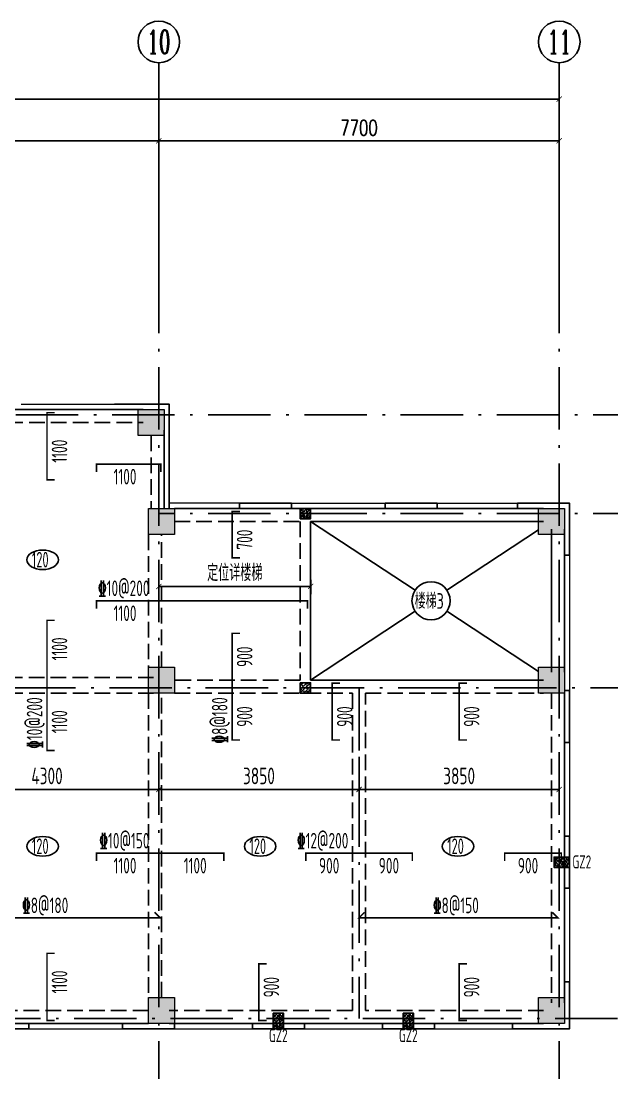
# Model space of a CAD drawing. Extents: x 169490 to 7584583, y -2399407 to 1374371.
# Drawn here: x 669546 to 680910, y 659994 to 680206 of the extents above; entities that cross this region are included whole.
import ezdxf
from ezdxf.enums import TextEntityAlignment as Align

# ---------------------------------------------------------------- set-up
doc = ezdxf.new("R2010")
doc.units = 0
doc.header["$LTSCALE"] = 100
for name, pattern in [('CENTER', [8, 5, -1, 1, -1]), ('D3轴线点划线', [18.5, 12, -3, 0.5, -3]), ('H3普通虚线', [4.2, 3, -1.2])]:
    doc.linetypes.add(name, pattern=pattern)
doc.layers.get('0').update_dxf_attribs({"linetype": 'CONTINUOUS'})
doc.layers.get('DEFPOINTS').update_dxf_attribs({"linetype": 'CONTINUOUS'})
for name, color, linetype in [('AXIS', 3, 'CONTINUOUS'), ('AXIS_TEXT', 4, 'CONTINUOUS'), ('C-AXIS(轴号)', 3, 'CONTINUOUS'), ('C-AXIS-T(字)', 7, 'CONTINUOUS'), ('C-DOTE', 8, 'D3轴线点划线'), ('FSK_FREIN', 2, 'CONTINUOUS'), ('FSK_FTEXT', 4, 'CONTINUOUS'), ('FSK_ZREIN', 1, 'CONTINUOUS'), ('FSK_ZTEXT', 3, 'CONTINUOUS'), ('GZ', 220, 'CENTER'), ('S-BEAM-LINE1', 4, 'CONTINUOUS'), ('S-BEAM-LINE2', 4, 'H3普通虚线'), ('S-COLU-HATCH', 251, 'CONTINUOUS'), ('S-SLAB-DIM', 92, 'CONTINUOUS'), ('S-SLAB-HOLE', 155, 'CONTINUOUS'), ('板厚度', 2, 'CONTINUOUS'), ('线脚', 30, 'CONTINUOUS')]:
    doc.layers.add(name, color=color, linetype=linetype)
doc.layers.add('S-COLU-LINE1', color=6, linetype='CONTINUOUS', lineweight=18)
doc.layers.add('平面-看线', color=45, linetype='CONTINUOUS', lineweight=15)
doc.styles.add('_TCH_AXIS', font='COMPLEX', dxfattribs={"bigfont": 'GBCBIG'})
doc.styles.add('_TCH_DIM_T3', font='SIMPLEX.shx', dxfattribs={"width": 0.705882, "bigfont": 'GBCBIG.shx'})
doc.styles.add('BW_Rein', font='Tssdeng.shx', dxfattribs={"width": 0.7, "bigfont": 'hztxt.shx'})
doc.styles.add('COMPLEX', font='COMPLEX')
doc.styles.add('TSSD_Bold', font='tssdeng2.shx', dxfattribs={"width": 0.7, "bigfont": 'china.shx'})
doc.styles.add('TSSD_Dimension', font='Tssdeng.shx', dxfattribs={"width": 0.7, "bigfont": 'tssdchn.shx'})
doc.styles.add('TSSD_REIN', font='tssdeng.shx', dxfattribs={"width": 0.7, "bigfont": 'hztxt.shx'})
doc.dimstyles.new('_TCH_ARCH&&100', dxfattribs={"dimtxt": 297.5, "dimasz": 100, "dimexe": 250, "dimexo": 300, "dimgap": 100, "dimtad": 1, "dimdec": 0, "dimzin": 0, "dimdsep": 46, "dimtxsty": '_TCH_DIM_T3', "dimblk": 'ARCHTICK', "dimcen": 0.09, "dimclrt": 7, "dimazin": 2, "dimtfac": 1, "dimtdec": 0, "dimtix": 1, "dimtmove": 2, "dimatfit": 3, "dimfxl": 1, "dimtolj": 1, "dimtzin": 0, "dimarcsym": 0})
doc.dimstyles.new('TSSD_100_100$0', dxfattribs={"dimtxt": 320, "dimasz": 100, "dimexe": 150, "dimexo": 150, "dimgap": 100, "dimtad": 1, "dimdec": 0, "dimzin": 0, "dimdsep": 46, "dimtxsty": 'TSSD_Dimension', "dimblk": 'ARCHTICK', "dimcen": 0, "dimclrt": 7, "dimadec": 1, "dimazin": 0, "dimtfac": 1, "dimtdec": 0, "dimtix": 1, "dimtmove": 2, "dimatfit": 3, "dimldrblk": '_TSDBK', "dimfxl": 1, "dimtolj": 1, "dimtzin": 0, "dimarcsym": 0})

# ---------------------------------------------------------------- blocks, each defined once
blk = doc.blocks.new('_ARCHTICK')
at = {"const_width": 0.15}
blk.add_lwpolyline([(-0.5, -0.5), (0.5, 0.5)], dxfattribs=at)
blk = doc.blocks.new('*D1370')
at = {"layer": 'AXIS', "color": 0, "lineweight": -2, "transparency": 16777216}
for p, q in [((607996, 675706), (607996, 678956)), ((679896, 675706), (679896, 678956)), ((607996, 678706), (679896, 678706))]:
    blk.add_line(p, q, dxfattribs=at)
at = {"layer": 'DEFPOINTS', "color": 0, "transparency": 16777216}
for p in [(679896, 678706), (607996, 675406), (679896, 675406)]:
    blk.add_point(p, dxfattribs=at)
at = {"layer": 'AXIS', "color": 0, "lineweight": -2, "transparency": 16777216, "xscale": 100, "yscale": 100, "zscale": 100, "rotation": 180}
blk.add_blockref('_ARCHTICK', (607996, 678706), dxfattribs=at)
at = {"layer": 'AXIS', "color": 0, "lineweight": -2, "transparency": 16777216, "xscale": 100, "yscale": 100, "zscale": 100}
blk.add_blockref('_ARCHTICK', (679896, 678706), dxfattribs=at)
at = {"layer": 'AXIS', "color": 7, "transparency": 16777216, "insert": (643946, 678955), "char_height": 297.5, "attachment_point": 5, "style": '_TCH_DIM_T3'}
blk.add_mtext('\\A1;71900', dxfattribs=at)
blk = doc.blocks.new('*D1380')
at = {"layer": 'AXIS', "color": 0, "lineweight": -2, "transparency": 16777216}
for p, q in [((663596, 675706), (663596, 678156)), ((672196, 675706), (672196, 678156)), ((663596, 677906), (672196, 677906))]:
    blk.add_line(p, q, dxfattribs=at)
at = {"layer": 'DEFPOINTS', "color": 0, "transparency": 16777216}
for p in [(672196, 677906), (663596, 675406), (672196, 675406)]:
    blk.add_point(p, dxfattribs=at)
at = {"layer": 'AXIS', "color": 0, "lineweight": -2, "transparency": 16777216, "xscale": 100, "yscale": 100, "zscale": 100, "rotation": 180}
blk.add_blockref('_ARCHTICK', (663596, 677906), dxfattribs=at)
at = {"layer": 'AXIS', "color": 0, "lineweight": -2, "transparency": 16777216, "xscale": 100, "yscale": 100, "zscale": 100}
blk.add_blockref('_ARCHTICK', (672196, 677906), dxfattribs=at)
at = {"layer": 'AXIS', "color": 7, "transparency": 16777216, "insert": (667896, 678155), "char_height": 297.5, "attachment_point": 5, "style": '_TCH_DIM_T3'}
blk.add_mtext('\\A1;8600', dxfattribs=at)
blk = doc.blocks.new('*D1381')
at = {"layer": 'AXIS', "color": 0, "lineweight": -2, "transparency": 16777216}
for p, q in [((672196, 675706), (672196, 678156)), ((679896, 675706), (679896, 678156)), ((672196, 677906), (679896, 677906))]:
    blk.add_line(p, q, dxfattribs=at)
at = {"layer": 'DEFPOINTS', "color": 0, "transparency": 16777216}
for p in [(679896, 677906), (672196, 675406), (679896, 675406)]:
    blk.add_point(p, dxfattribs=at)
at = {"layer": 'AXIS', "color": 0, "lineweight": -2, "transparency": 16777216, "xscale": 100, "yscale": 100, "zscale": 100, "rotation": 180}
blk.add_blockref('_ARCHTICK', (672196, 677906), dxfattribs=at)
at = {"layer": 'AXIS', "color": 0, "lineweight": -2, "transparency": 16777216, "xscale": 100, "yscale": 100, "zscale": 100}
blk.add_blockref('_ARCHTICK', (679896, 677906), dxfattribs=at)
at = {"layer": 'AXIS', "color": 7, "transparency": 16777216, "insert": (676046, 678155), "char_height": 297.5, "attachment_point": 5, "style": '_TCH_DIM_T3'}
blk.add_mtext('\\A1;7700', dxfattribs=at)
blk = doc.blocks.new('_AXISO')
blk.add_circle((0, 0), 0.5)
at = {"layer": 'AXIS_TEXT', "style": 'COMPLEX', "width": 1.041667}
blk.add_attdef('A', text='', height=0.56, dxfattribs=at).set_placement((-0.25, -0.28), (0.25, -0.28), align=Align.FIT)
blk = doc.blocks.new('*D1404')
at = {"layer": 'DEFPOINTS', "color": 0, "ltscale": 10, "transparency": 16777216}
for p in [(676046, 666219), (679896, 666219), (679896, 665441)]:
    blk.add_point(p, dxfattribs=at)
at = {"layer": 'S-SLAB-DIM', "color": 0, "lineweight": -2, "ltscale": 10, "transparency": 16777216}
for p, q in [((676046, 666069), (676046, 665291)), ((679896, 666069), (679896, 665291)), ((676046, 665441), (679896, 665441))]:
    blk.add_line(p, q, dxfattribs=at)
at = {"layer": 'S-SLAB-DIM', "color": 0, "lineweight": -2, "ltscale": 10, "transparency": 16777216, "xscale": 100, "yscale": 100, "zscale": 100, "rotation": 180}
blk.add_blockref('_ARCHTICK', (676046, 665441), dxfattribs=at)
at = {"layer": 'S-SLAB-DIM', "color": 0, "lineweight": -2, "ltscale": 10, "transparency": 16777216, "xscale": 100, "yscale": 100, "zscale": 100}
blk.add_blockref('_ARCHTICK', (679896, 665441), dxfattribs=at)
at = {"layer": 'S-SLAB-DIM', "color": 7, "ltscale": 10, "transparency": 16777216, "insert": (677971, 665701), "char_height": 320, "attachment_point": 5, "style": 'TSSD_Dimension'}
blk.add_mtext('\\A1;3850', dxfattribs=at)
blk = doc.blocks.new('_TSDBK')
blk.add_line((-1, 0), (0, 0))
at = {"const_width": 0.5}
blk.add_lwpolyline([(-0.7, -0.7), (0.7, 0.7)], dxfattribs=at)
blk = doc.blocks.new('*D1405')
at = {"layer": 'DEFPOINTS', "color": 0, "ltscale": 10, "transparency": 16777216}
for p in [(672196, 666219), (676046, 666219), (676046, 665441)]:
    blk.add_point(p, dxfattribs=at)
at = {"layer": 'S-SLAB-DIM', "color": 0, "lineweight": -2, "ltscale": 10, "transparency": 16777216}
for p, q in [((672196, 666069), (672196, 665291)), ((676046, 666069), (676046, 665291)), ((672196, 665441), (676046, 665441))]:
    blk.add_line(p, q, dxfattribs=at)
at = {"layer": 'S-SLAB-DIM', "color": 0, "lineweight": -2, "ltscale": 10, "transparency": 16777216, "xscale": 100, "yscale": 100, "zscale": 100, "rotation": 180}
blk.add_blockref('_ARCHTICK', (672196, 665441), dxfattribs=at)
at = {"layer": 'S-SLAB-DIM', "color": 0, "lineweight": -2, "ltscale": 10, "transparency": 16777216, "xscale": 100, "yscale": 100, "zscale": 100}
blk.add_blockref('_ARCHTICK', (676046, 665441), dxfattribs=at)
at = {"layer": 'S-SLAB-DIM', "color": 7, "ltscale": 10, "transparency": 16777216, "insert": (674121, 665701), "char_height": 320, "attachment_point": 5, "style": 'TSSD_Dimension'}
blk.add_mtext('\\A1;3850', dxfattribs=at)
blk = doc.blocks.new('*D1406')
at = {"layer": 'DEFPOINTS', "color": 0, "ltscale": 10, "transparency": 16777216}
for p in [(667896, 666219), (672196, 666219), (672196, 665441)]:
    blk.add_point(p, dxfattribs=at)
at = {"layer": 'S-SLAB-DIM', "color": 0, "lineweight": -2, "ltscale": 10, "transparency": 16777216}
for p, q in [((667896, 666069), (667896, 665291)), ((672196, 666069), (672196, 665291)), ((667896, 665441), (672196, 665441))]:
    blk.add_line(p, q, dxfattribs=at)
at = {"layer": 'S-SLAB-DIM', "color": 0, "lineweight": -2, "ltscale": 10, "transparency": 16777216, "xscale": 100, "yscale": 100, "zscale": 100, "rotation": 180}
blk.add_blockref('_ARCHTICK', (667896, 665441), dxfattribs=at)
at = {"layer": 'S-SLAB-DIM', "color": 0, "lineweight": -2, "ltscale": 10, "transparency": 16777216, "xscale": 100, "yscale": 100, "zscale": 100}
blk.add_blockref('_ARCHTICK', (672196, 665441), dxfattribs=at)
at = {"layer": 'S-SLAB-DIM', "color": 7, "ltscale": 10, "transparency": 16777216, "insert": (670046, 665701), "char_height": 320, "attachment_point": 5, "style": 'TSSD_Dimension'}
blk.add_mtext('\\A1;4300', dxfattribs=at)
blk = doc.blocks.new('*D1411')
at = {"layer": 'DEFPOINTS', "color": 0, "ltscale": 10, "transparency": 16777216}
for p in [(672196, 669617), (675116, 669617), (675116, 669343)]:
    blk.add_point(p, dxfattribs=at)
at = {"layer": 'S-SLAB-DIM', "color": 0, "lineweight": -2, "ltscale": 10, "transparency": 16777216}
for p, q in [((672196, 669467), (672196, 669193)), ((675116, 669467), (675116, 669193)), ((672196, 669343), (675116, 669343))]:
    blk.add_line(p, q, dxfattribs=at)
at = {"layer": 'S-SLAB-DIM', "color": 0, "lineweight": -2, "ltscale": 10, "transparency": 16777216, "xscale": 100, "yscale": 100, "zscale": 100, "rotation": 180}
blk.add_blockref('_ARCHTICK', (672196, 669343), dxfattribs=at)
at = {"layer": 'S-SLAB-DIM', "color": 0, "lineweight": -2, "ltscale": 10, "transparency": 16777216, "xscale": 100, "yscale": 100, "zscale": 100}
blk.add_blockref('_ARCHTICK', (675116, 669343), dxfattribs=at)
at = {"layer": 'S-SLAB-DIM', "color": 7, "ltscale": 10, "transparency": 16777216, "insert": (673656, 669603), "char_height": 320, "attachment_point": 5, "style": 'TSSD_Dimension'}
blk.add_mtext('\\A1;定位详楼梯', dxfattribs=at)

msp = doc.modelspace()

# ---------------------------------------------------------------- hatches: boundary and pattern name
at = {"layer": 'GZ', "linetype": 'ByBlock'}
h = msp.add_hatch(dxfattribs=at)
h.set_pattern_fill('ARMORED', color=2, scale=10, style=0)
h.set_pattern_definition([(50, (-969705.9, 1148547.05), (71.7260183, -6.2752135), [7.5, -82.5]), (355, (-969705.9, 1148547.05), (-13.8751334, 75.2192134), [6, -66]), (100.4514, (-969699.92, 1148546.53), (57.8509382, 68.9439542), [6.374019, -70.1142112]), (46.1842, (-969705.9, 1148567.05), (106.724105, -16.5519014), [11.25, -123.75]), (96.6356, (-969697, 1148565.67), (93.4662706, 97.411787), [9.561029, -105.1713]), (351.1842, (-969705.9, 1148567.05), (93.4661945, 97.41186), [9, -99]), (21, (-969695.9, 1148562.05), (59.6907052, -40.261889), [7.5, -82.5]), (326, (-969695.9, 1148562.05), (24.3315332, 72.5150045), [6, -66]), (71.4514, (-969690.924, 1148558.696), (84.0222629, 32.2530497), [6.374019, -70.1142112]), (37.5, (-969705.898, 1148547.052), (1.21598553, 33.2893854), [0, -65.2, 0, -67, 0, -66.25]), (7.5, (-969705.898, 1148547.05), (26.30695374, 39.4411712), [0, -38.2, 0, -63.7, 0, -25.25]), (327.5, (-969728.198, 1148547.052), (53.3822436, -2.25548717), [0, -25, 0, -78, 0, -103.5]), (317.5, (-969738.2, 1148547.05), (58.3186169, 10.0104982), [0, -32.5, 0, -51.8, 0, -73.5]), (45, (-969705.9, 1148547.05), (-35.355339, 35.355339), [])])
h.paths.add_polyline_path([(674915.7, 670841.7), (674915.7, 670641.7), (675115.7, 670641.7), (675115.7, 670841.7)])
h = msp.add_hatch(dxfattribs=at)
h.set_pattern_fill('ARMORED', color=2, scale=10, style=0)
h.set_pattern_definition([(50, (-969705.9, 1145197.05), (71.7260183, -6.2752135), [7.5, -82.5]), (355, (-969705.9, 1145197.05), (-13.8751334, 75.2192134), [6, -66]), (100.4514, (-969699.92, 1145196.53), (57.8509382, 68.9439542), [6.374019, -70.1142112]), (46.1842, (-969705.9, 1145217.05), (106.724105, -16.5519014), [11.25, -123.75]), (96.6356, (-969697, 1145215.67), (93.4662706, 97.411787), [9.561029, -105.1713]), (351.1842, (-969705.9, 1145217.05), (93.4661945, 97.41186), [9, -99]), (21, (-969695.9, 1145212.05), (59.6907052, -40.261889), [7.5, -82.5]), (326, (-969695.9, 1145212.05), (24.3315332, 72.5150045), [6, -66]), (71.4514, (-969690.924, 1145208.696), (84.0222629, 32.2530497), [6.374019, -70.1142112]), (37.5, (-969705.898, 1145197.052), (1.21598553, 33.2893854), [0, -65.2, 0, -67, 0, -66.25]), (7.5, (-969705.898, 1145197.05), (26.30695374, 39.4411712), [0, -38.2, 0, -63.7, 0, -25.25]), (327.5, (-969728.198, 1145197.052), (53.3822436, -2.25548717), [0, -25, 0, -78, 0, -103.5]), (317.5, (-969738.2, 1145197.05), (58.3186169, 10.0104982), [0, -32.5, 0, -51.8, 0, -73.5]), (45, (-969705.9, 1145197.05), (-35.355339, 35.355339), [])])
h.paths.add_polyline_path([(674915.7, 667491.7), (674915.7, 667291.7), (675115.7, 667291.7), (675115.7, 667491.7)])
h = msp.add_hatch(dxfattribs=at)
h.set_pattern_fill('ARMORED', color=2, scale=10, angle=-90, style=0)
h.set_pattern_definition([(320, (1157701.02, 2308763.37), (-6.2752135, -71.7260183), [7.5, -82.5]), (265, (1157701.02, 2308763.37), (75.2192134, 13.8751334), [6, -66]), (10.4514, (1157700.5, 2308757.39), (68.9439542, -57.8509382), [6.374019, -70.1142112]), (316.1842, (1157721.02, 2308763.37), (-16.5519014, -106.724105), [11.25, -123.75]), (6.6356, (1157719.64, 2308754.47), (97.411787, -93.4662706), [9.561029, -105.1713]), (261.1842, (1157721.02, 2308763.37), (97.41186, -93.4661945), [9, -99]), (291, (1157716.02, 2308753.37), (-40.261889, -59.6907052), [7.5, -82.5]), (236, (1157716.02, 2308753.37), (72.5150045, -24.3315332), [6, -66]), (341.4514, (1157712.67, 2308748.394), (32.2530497, -84.0222629), [6.374019, -70.1142112]), (307.5, (1157701.022, 2308763.368), (33.2893854, -1.21598553), [0, -65.2, 0, -67, 0, -66.25]), (277.5, (1157701.022, 2308763.37), (39.4411712, -26.30695374), [0, -38.2, 0, -63.7, 0, -25.25]), (237.5, (1157701.022, 2308785.668), (-2.25548717, -53.3822436), [0, -25, 0, -78, 0, -103.5]), (227.5, (1157701.022, 2308795.67), (10.0104982, -58.3186169), [0, -32.5, 0, -51.8, 0, -73.5]), (315, (1157701.02, 2308763.37), (35.355339, 35.355339), [])])
h.paths.add_polyline_path([(680095.7, 664141.7), (679795.7, 664141.7), (679795.7, 663941.7), (680095.7, 663941.7)])
h = msp.add_hatch(dxfattribs=at)
h.set_pattern_fill('ARMORED', color=2, scale=10, style=0)
h.set_pattern_definition([(50, (-970225.9, 1138747.05), (71.7260183, -6.2752135), [7.5, -82.5]), (355, (-970225.9, 1138747.05), (-13.8751334, 75.2192134), [6, -66]), (100.4514, (-970219.92, 1138746.53), (57.8509382, 68.9439542), [6.374019, -70.1142112]), (46.1842, (-970225.9, 1138767.05), (106.724105, -16.5519014), [11.25, -123.75]), (96.6356, (-970217, 1138765.67), (93.4662706, 97.411787), [9.561029, -105.1713]), (351.1842, (-970225.9, 1138767.05), (93.4661945, 97.41186), [9, -99]), (21, (-970215.9, 1138762.05), (59.6907052, -40.261889), [7.5, -82.5]), (326, (-970215.9, 1138762.05), (24.3315332, 72.5150045), [6, -66]), (71.4514, (-970210.924, 1138758.696), (84.0222629, 32.2530497), [6.374019, -70.1142112]), (37.5, (-970225.898, 1138747.052), (1.21598553, 33.2893854), [0, -65.2, 0, -67, 0, -66.25]), (7.5, (-970225.898, 1138747.05), (26.30695374, 39.4411712), [0, -38.2, 0, -63.7, 0, -25.25]), (327.5, (-970248.198, 1138747.052), (53.3822436, -2.25548717), [0, -25, 0, -78, 0, -103.5]), (317.5, (-970258.2, 1138747.05), (58.3186169, 10.0104982), [0, -32.5, 0, -51.8, 0, -73.5]), (45, (-970225.9, 1138747.05), (-35.355339, 35.355339), [])])
h.paths.add_polyline_path([(674395.7, 661141.7), (674395.7, 660841.7), (674595.7, 660841.7), (674595.7, 661141.7)])
h = msp.add_hatch(dxfattribs=at)
h.set_pattern_fill('ARMORED', color=2, scale=10, style=0)
h.set_pattern_definition([(50, (-967725.9, 1138747.05), (71.7260183, -6.2752135), [7.5, -82.5]), (355, (-967725.9, 1138747.05), (-13.8751334, 75.2192134), [6, -66]), (100.4514, (-967719.92, 1138746.53), (57.8509382, 68.9439542), [6.374019, -70.1142112]), (46.1842, (-967725.9, 1138767.05), (106.724105, -16.5519014), [11.25, -123.75]), (96.6356, (-967717, 1138765.67), (93.4662706, 97.411787), [9.561029, -105.1713]), (351.1842, (-967725.9, 1138767.05), (93.4661945, 97.41186), [9, -99]), (21, (-967715.9, 1138762.05), (59.6907052, -40.261889), [7.5, -82.5]), (326, (-967715.9, 1138762.05), (24.3315332, 72.5150045), [6, -66]), (71.4514, (-967710.924, 1138758.696), (84.0222629, 32.2530497), [6.374019, -70.1142112]), (37.5, (-967725.898, 1138747.052), (1.21598553, 33.2893854), [0, -65.2, 0, -67, 0, -66.25]), (7.5, (-967725.898, 1138747.05), (26.30695374, 39.4411712), [0, -38.2, 0, -63.7, 0, -25.25]), (327.5, (-967748.198, 1138747.052), (53.3822436, -2.25548717), [0, -25, 0, -78, 0, -103.5]), (317.5, (-967758.2, 1138747.05), (58.3186169, 10.0104982), [0, -32.5, 0, -51.8, 0, -73.5]), (45, (-967725.9, 1138747.05), (-35.355339, 35.355339), [])])
h.paths.add_polyline_path([(676895.7, 661141.7), (676895.7, 660841.7), (677095.7, 660841.7), (677095.7, 661141.7)])
at = {"layer": 'S-COLU-HATCH', "ltscale": 10}
h = msp.add_hatch(color=256, dxfattribs=at)
h.dxf.hatch_style = 1
h.paths.add_polyline_path([(671795.7, 672741.7), (672295.7, 672741.7), (672295.7, 672241.7), (671795.7, 672241.7)])
h = msp.add_hatch(color=256, dxfattribs=at)
h.dxf.hatch_style = 1
h.paths.add_polyline_path([(671995.7, 670841.7), (672495.7, 670841.7), (672495.7, 670341.7), (671995.7, 670341.7)])
h = msp.add_hatch(color=256, dxfattribs=at)
h.dxf.hatch_style = 1
h.paths.add_polyline_path([(679495.7, 670841.7), (679995.7, 670841.7), (679995.7, 670341.7), (679495.7, 670341.7)])
h = msp.add_hatch(color=256, dxfattribs=at)
h.dxf.hatch_style = 1
h.paths.add_polyline_path([(671995.7, 667791.7), (672495.7, 667791.7), (672495.7, 667291.7), (671995.7, 667291.7)])
h = msp.add_hatch(color=256, dxfattribs=at)
h.dxf.hatch_style = 1
h.paths.add_polyline_path([(679495.7, 667791.7), (679995.7, 667791.7), (679995.7, 667291.7), (679495.7, 667291.7)])
h = msp.add_hatch(color=256, dxfattribs=at)
h.dxf.hatch_style = 1
h.paths.add_polyline_path([(671995.7, 661441.7), (672495.7, 661441.7), (672495.7, 660941.7), (671995.7, 660941.7)])
h = msp.add_hatch(color=256, dxfattribs=at)
h.dxf.hatch_style = 1
h.paths.add_polyline_path([(679495.7, 661441.7), (679995.7, 661441.7), (679995.7, 660941.7), (679495.7, 660941.7)])

# ---------------------------------------------------------------- linework, layer by layer
at = {"layer": 'C-AXIS(轴号)'}
for p, q in [((672195.7, 675405.9), (672195.7, 679405.9)), ((679895.7, 675405.9), (679895.7, 679405.9))]:
    msp.add_line(p, q, dxfattribs=at)
at = {"layer": 'C-DOTE'}
for p, q in [((672195.7, 675405.9), (672195.7, 658841.9)), ((679895.7, 675405.9), (679895.7, 658841.9)), ((683595.7, 672641.7), (641995.7, 672641.7)), ((683595.7, 670741.7), (672195.7, 670741.7)), ((624995.7, 667391.7), (683595.7, 667391.7)), ((676045.7, 667391.7), (676045.7, 661041.7)), ((605819.4, 661041.7), (683595.7, 661041.7))]:
    msp.add_line(p, q, dxfattribs=at)
at = {"layer": 'FSK_FREIN', "color": 1, "const_width": 30}
for points in [[(670195.8, 671391.7), (670045.8, 671391.7), (670045.8, 672681.7), (670195.8, 672681.7)], [(670995.7, 671541.8), (670995.7, 671691.8), (672235.7, 671691.8), (672235.7, 671541.8)], [(673755.8, 669891.7), (673605.8, 669891.7), (673605.8, 670781.7), (673755.8, 670781.7)], [(670995.7, 668916.8), (670995.7, 669066.8), (675055.7, 669066.8), (675055.7, 668916.8)], [(670195.8, 666191.7), (670045.8, 666191.7), (670045.8, 668691.7), (670195.8, 668691.7)], [(673755.8, 666391.7), (673605.8, 666391.7), (673605.8, 668441.7), (673755.8, 668441.7)], [(675680.8, 666391.7), (675530.8, 666391.7), (675530.8, 667481.7), (675680.8, 667481.7)], [(678120.8, 666391.7), (677970.8, 666391.7), (677970.8, 667481.7), (678120.8, 667481.7)], [(670995.7, 664066.8), (670995.7, 664216.8), (673445.7, 664216.8), (673445.7, 664066.8)], [(675020.7, 664066.8), (675020.7, 664216.8), (677070.7, 664216.8), (677070.7, 664066.8)], [(678845.7, 664066.8), (678845.7, 664216.8), (679935.7, 664216.8), (679935.7, 664066.8)], [(670195.8, 661001.7), (670045.8, 661001.7), (670045.8, 662291.7), (670195.8, 662291.7)], [(674270.8, 661001.7), (674120.8, 661001.7), (674120.8, 662091.7), (674270.8, 662091.7)], [(678120.8, 661001.7), (677970.8, 661001.7), (677970.8, 662091.7), (678120.8, 662091.7)]]:
    msp.add_lwpolyline(points, dxfattribs=at)
at = {"layer": 'FSK_ZREIN', "const_width": 30}
for points in [[(668001.8, 663080.1), (667895.7, 662974.1), (672220.7, 662974.1), (672114.7, 663080.1)], [(676151.8, 663079.8), (676045.7, 662973.7), (679870.7, 662973.7), (679764.7, 663079.8)]]:
    msp.add_lwpolyline(points, dxfattribs=at)
at = {"layer": 'GZ', "color": 2, "linetype": 'ByBlock'}
for points in [[(674915.7, 670841.7), (675115.7, 670841.7), (675115.7, 670641.7), (674915.7, 670641.7)], [(674915.7, 667491.7), (675115.7, 667491.7), (675115.7, 667291.7), (674915.7, 667291.7)], [(680095.7, 664141.7), (680095.7, 663941.7), (679795.7, 663941.7), (679795.7, 664141.7)], [(674395.7, 661141.7), (674595.7, 661141.7), (674595.7, 660841.7), (674395.7, 660841.7)], [(676895.7, 661141.7), (677095.7, 661141.7), (677095.7, 660841.7), (676895.7, 660841.7)]]:
    msp.add_lwpolyline(points, close=True, dxfattribs=at)
at = {"layer": 'S-BEAM-LINE1'}
for p, q in [((671895.7, 672741.7), (667895.7, 672741.7)), ((672295.7, 670841.7), (672295.7, 672341.7)), ((675015.7, 670841.7), (672495.7, 670841.7)), ((679595.7, 670841.7), (675015.7, 670841.7)), ((675115.7, 670591.7), (679595.7, 670591.7)), ((675115.7, 667541.7), (675115.7, 670591.7)), ((679745.7, 670441.7), (679745.7, 667691.7)), ((679995.7, 667691.7), (679995.7, 670441.7)), ((676045.7, 667541.7), (675115.7, 667541.7)), ((679595.7, 667541.7), (676045.7, 667541.7)), ((679995.7, 661341.7), (679995.7, 667291.7)), ((667895.7, 660941.7), (671995.7, 660941.7)), ((672395.7, 660941.7), (676045.7, 660941.7)), ((676045.7, 660941.7), (679595.7, 660941.7))]:
    msp.add_line(p, q, dxfattribs=at)
at = {"layer": 'S-BEAM-LINE2'}
for p, q in [((668020.7, 672491.7), (671895.7, 672491.7)), ((672045.7, 672241.7), (672045.7, 670841.7)), ((672495.7, 670591.7), (674915.7, 670591.7)), ((674915.7, 670591.7), (674915.7, 667541.7)), ((671995.7, 670341.7), (671995.7, 667791.7)), ((672245.7, 667791.7), (672245.7, 670341.7)), ((672095.7, 667591.7), (668020.7, 667591.7)), ((674915.7, 667541.7), (672495.7, 667541.7)), ((668020.7, 667291.7), (672095.7, 667291.7)), ((671995.7, 667291.7), (671995.7, 661441.7)), ((672245.7, 661441.7), (672245.7, 667291.7)), ((672495.7, 667291.7), (675015.7, 667291.7)), ((675015.7, 667291.7), (675920.7, 667291.7)), ((675920.7, 667291.7), (675920.7, 661191.7)), ((676170.7, 667291.7), (679595.7, 667291.7)), ((676170.7, 661191.7), (676170.7, 667291.7)), ((679745.7, 667291.7), (679745.7, 661341.7)), ((671995.7, 661191.7), (668020.7, 661191.7)), ((675920.7, 661191.7), (672395.7, 661191.7)), ((679595.7, 661191.7), (676170.7, 661191.7))]:
    msp.add_line(p, q, dxfattribs=at)
at = {"layer": 'S-COLU-LINE1'}
for points in [[(671795.7, 672741.7), (672295.7, 672741.7), (672295.7, 672241.7), (671795.7, 672241.7)], [(671995.7, 670841.7), (672495.7, 670841.7), (672495.7, 670341.7), (671995.7, 670341.7)], [(679495.7, 670841.7), (679995.7, 670841.7), (679995.7, 670341.7), (679495.7, 670341.7)], [(671995.7, 667791.7), (672495.7, 667791.7), (672495.7, 667291.7), (671995.7, 667291.7)], [(679495.7, 667791.7), (679995.7, 667791.7), (679995.7, 667291.7), (679495.7, 667291.7)], [(671995.7, 661441.7), (672495.7, 661441.7), (672495.7, 660941.7), (671995.7, 660941.7)], [(679495.7, 661441.7), (679995.7, 661441.7), (679995.7, 660941.7), (679495.7, 660941.7)]]:
    msp.add_lwpolyline(points, close=True, dxfattribs=at)
at = {"layer": 'S-SLAB-HOLE'}
for p, q in [((675115.7, 670591.7), (677124.6, 669268.4)), ((677736.8, 669268.4), (679495.7, 670427.1)), ((675115.7, 667541.7), (677124.6, 668865.1)), ((677736.8, 668865.1), (679495.7, 667706.4))]:
    msp.add_line(p, q, dxfattribs=at)
msp.add_circle((677430.7, 669066.7), 366.5, dxfattribs=at)
at = {"layer": '平面-看线'}
for points in [[(669545.7, 672841.7), (671345.7, 672841.7)], [(673745.7, 670941.7), (672395.7, 670941.7)], [(674745.7, 670941.7), (676545.7, 670941.7)], [(677545.7, 670941.7), (679095.7, 670941.7)], [(680095.7, 669941.7), (680095.7, 667341.7)], [(680095.7, 666341.7), (680095.7, 664541.7)], [(680095.7, 663541.7), (680095.7, 661741.7)], [(669695.7, 660841.7), (671495.7, 660841.7)], [(672495.7, 660841.7), (673995.7, 660841.7)], [(674995.7, 660841.7), (676495.7, 660841.7)], [(677495.7, 660841.7), (678995.7, 660841.7)]]:
    msp.add_lwpolyline(points, dxfattribs=at)
at = {"layer": '板厚度', "extrusion": (0, 0, -1)}
for centre in [(669962.3, 669853.7), (669962.3, 664348), (674145.2, 664348), (677948.5, 664348)]:
    msp.add_ellipse(centre, major_axis=(303.3, 0), ratio=0.6210538, dxfattribs=at)
at = {"layer": '线脚', "color": 10}
for points in [[(672395.7, 670841.7), (672395.7, 672841.7), (671345.7, 672841.7)], [(674745.7, 670841.7), (674745.7, 670941.7), (673745.7, 670941.7), (673745.7, 670841.7)], [(677545.7, 670841.7), (677545.7, 670941.7), (676545.7, 670941.7), (676545.7, 670841.7)], [(679995.7, 669941.7), (680095.7, 669941.7), (680095.7, 670941.7), (679095.7, 670941.7), (679095.7, 670841.7)], [(679995.7, 667341.7), (680095.7, 667341.7), (680095.7, 666341.7), (679995.7, 666341.7)], [(679995.7, 664541.7), (680095.7, 664541.7), (680095.7, 663541.7), (679995.7, 663541.7)], [(678995.7, 660941.7), (678995.7, 660841.7), (680095.7, 660841.7), (680095.7, 661741.7), (679995.7, 661741.7)], [(668695.7, 660941.7), (668695.7, 660841.7), (669695.7, 660841.7), (669695.7, 660941.7)], [(671495.7, 660941.7), (671495.7, 660841.7), (672495.7, 660841.7), (672495.7, 660941.7)], [(673995.7, 660941.7), (673995.7, 660841.7), (674995.7, 660841.7), (674995.7, 660941.7)], [(676495.7, 660941.7), (676495.7, 660841.7), (677495.7, 660841.7), (677495.7, 660941.7)]]:
    msp.add_lwpolyline(points, dxfattribs=at)

# ---------------------------------------------------------------- block references
at = {"layer": 'C-AXIS(轴号)'}
ref = msp.add_blockref('_AXISO', (672195.7, 679805.9), dxfattribs=dict(at, xscale=800, yscale=800, zscale=800))
ref.add_attrib('A', '10', dxfattribs={"layer": 'C-AXIS-T(字)', "height": 452.55, "style": '_TCH_AXIS', "width": 0.724138}).set_placement((671969.4, 679579.6), (672422, 679579.6), align=Align.FIT)
ref = msp.add_blockref('_AXISO', (679895.7, 679805.9), dxfattribs=dict(at, xscale=800, yscale=800, zscale=800))
ref.add_attrib('A', '11', dxfattribs={"layer": 'C-AXIS-T(字)', "height": 452.55, "style": '_TCH_AXIS', "width": 0.875}).set_placement((679669.4, 679579.6), (680122, 679579.6), align=Align.FIT)

# ---------------------------------------------------------------- texts
at = {"layer": 'FSK_FTEXT', "style": 'BW_Rein', "width": 0.65}
for s, p in [('1100', (670135.8, 671941.7)), ('700', (673695.8, 670241.7)), ('1100', (670135.8, 668141.7)), ('900', (673695.8, 667991.7)), ('900', (673695.8, 666841.7)), ('900', (675620.8, 666841.7)), ('900', (678060.8, 666841.7)), ('1100', (670135.8, 666741.7)), ('1100', (670135.8, 661741.7)), ('900', (674210.8, 661641.7)), ('900', (678060.8, 661641.7))]:
    msp.add_text(s, height=300, rotation=89.99999, dxfattribs=at).set_placement(p, align=Align.TOP_CENTER)
for s, p in [('1100', (671545.7, 671601.8)), ('1100', (671545.7, 668976.8)), ('1100', (671545.7, 664126.8)), ('1100', (672895.7, 664126.8)), ('900', (675470.7, 664126.8)), ('900', (676620.7, 664126.8)), ('900', (679295.7, 664126.8))]:
    msp.add_text(s, height=300, dxfattribs=at).set_placement(p, align=Align.TOP_CENTER)
for s, p in [('%%13210@200', (672015.7, 669156.8)), ('%%13210@150', (672015.7, 664306.8)), ('%%13212@200', (675840.7, 664306.8))]:
    msp.add_text(s, height=300, dxfattribs=at).set_placement(p, align=Align.RIGHT)
for s, p in [('%%13210@200', (669955.8, 667211.7)), ('%%1328@180', (673515.8, 667211.7))]:
    msp.add_text(s, height=300, rotation=89.99999, dxfattribs=at).set_placement(p, align=Align.RIGHT)
at = {"layer": 'FSK_ZTEXT', "style": 'BW_Rein', "width": 0.65}
for s, p in [('%%1328@180', (669565.5, 663064.1)), ('%%1328@150', (677465.5, 663063.7))]:
    msp.add_text(s, height=300, dxfattribs=at).set_placement(p)
at = {"layer": 'GZ', "color": 2, "linetype": 'ByBlock', "style": 'TSSD_REIN', "width": 0.65}
for p in [(680149.9, 663924.4), (674313, 660587.8), (676813, 660587.8)]:
    msp.add_text('GZ2', height=250, dxfattribs=at).set_placement(p)
at = {"layer": 'S-SLAB-HOLE', "style": 'TSSD_REIN', "width": 0.7}
msp.add_text('楼梯3', height=300, dxfattribs=at).set_placement((677116.1, 668912.5))
at = {"layer": '板厚度', "style": 'TSSD_Bold', "width": 0.6}
for p in [(669754.8, 669706.5), (669754.8, 664200.8), (673937.7, 664200.8), (677740.9, 664200.8)]:
    msp.add_text('120', height=300, rotation=360, dxfattribs=at).set_placement(p)

# ---------------------------------------------------------------- dimensions: what is measured, and where the dimension line sits
at = {"layer": 'AXIS'}
for p1, p2, distance, picture, middle in [((607995.7, 675405.9), (679895.7, 675405.9), 3300, '*D1370', (643945.7, 678954.7)), ((663595.7, 675405.9), (672195.7, 675405.9), 2500, '*D1380', (667895.7, 678154.7)), ((672195.7, 675405.9), (679895.7, 675405.9), 2500, '*D1381', (676045.7, 678154.7))]:
    dim = msp.add_aligned_dim(p1=p1, p2=p2, distance=distance, dimstyle='_TCH_ARCH&&100', dxfattribs=at)
    dim.commit()
    dim.dimension.update_dxf_attribs({"geometry": picture, "text_midpoint": middle})
at = {"layer": 'S-SLAB-DIM', "ltscale": 10}
dim = msp.add_linear_dim(base=(675115.7, 669342.8), p1=(672195.7, 669616.9), p2=(675115.7, 669616.9), text='定位详楼梯', dimstyle='TSSD_100_100$0', dxfattribs=at)
dim.commit()
dim.dimension.update_dxf_attribs({"geometry": '*D1411', "text_midpoint": (673655.7, 669602.8)})
for base, p1, p2, picture, middle in [((672195.7, 665440.5), (667895.7, 666219.2), (672195.7, 666219.2), '*D1406', (670045.7, 665700.5)), ((676045.7, 665440.5), (672195.7, 666219.2), (676045.7, 666219.2), '*D1405', (674120.7, 665700.5)), ((679895.7, 665440.5), (676045.7, 666219.2), (679895.7, 666219.2), '*D1404', (677970.7, 665700.5))]:
    dim = msp.add_linear_dim(base=base, p1=p1, p2=p2, dimstyle='TSSD_100_100$0', dxfattribs=at)
    dim.commit()
    dim.dimension.update_dxf_attribs({"geometry": picture, "text_midpoint": middle})

doc.saveas('drawing.dxf')
